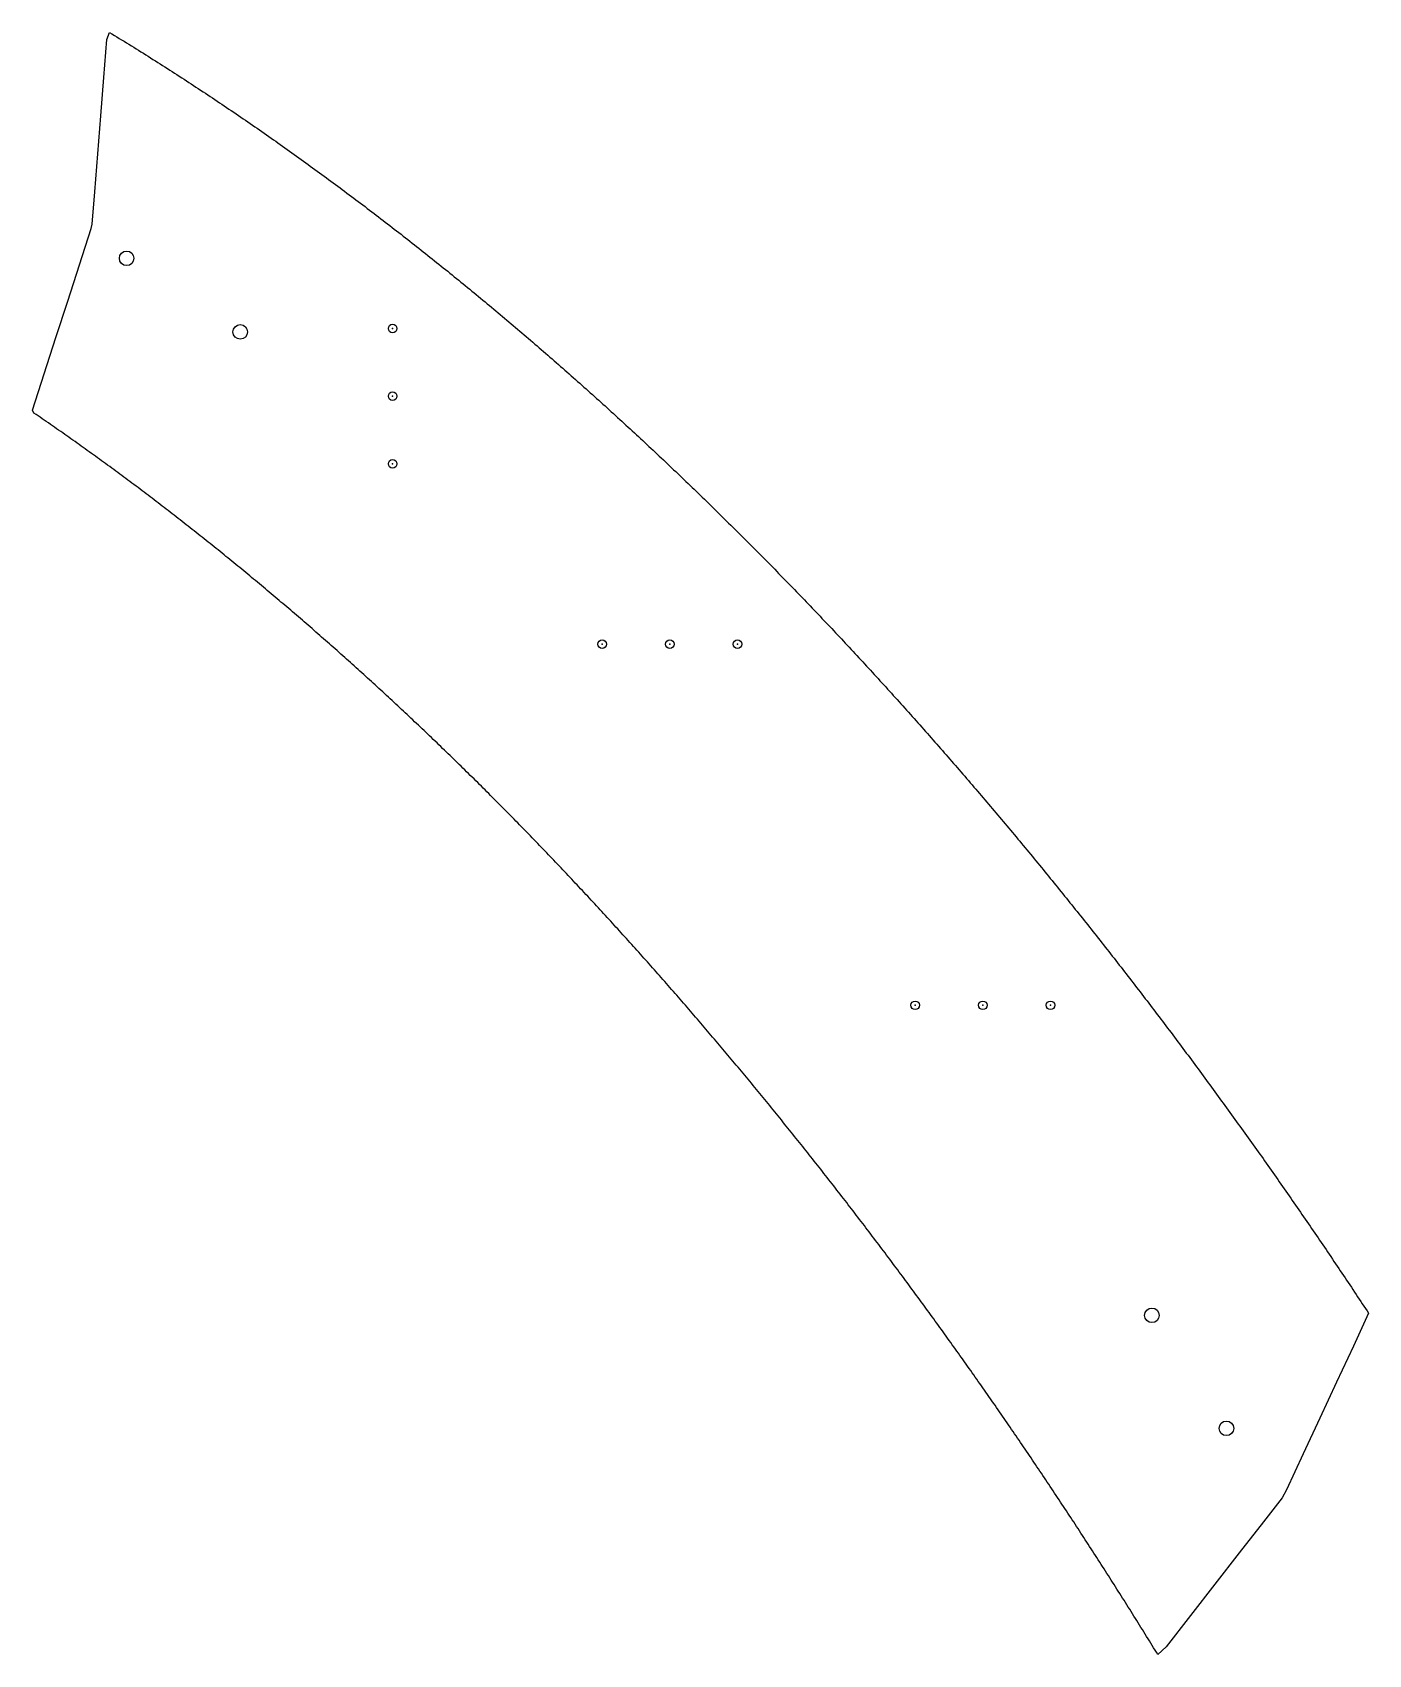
# Model space of a CAD drawing. Extents: x 15 to 497, y 19 to 601.
# Drawn here: x 314.9 to 374.1, y 218.6 to 290.5 of the extents above; entities that cross this region are included whole.
import ezdxf

# ---------------------------------------------------------------- set-up
doc = ezdxf.new("R2010")
doc.units = 0
doc.header["$PDMODE"] = 32
doc.header["$PDSIZE"] = 0.38
doc.layers.get('0').update_dxf_attribs({"linetype": 'CONTINUOUS'})
doc.layers.add('DRILLING', color=3, linetype='CONTINUOUS')
doc.layers.add('ENGRAVE', color=4, linetype='CONTINUOUS')

# ---------------------------------------------------------------- blocks, each defined once
blk = doc.blocks.new('*U735')
at = {"layer": 'ENGRAVE'}
blk.add_point((0, 0), dxfattribs=at)
blk = doc.blocks.new('*U736')
at = {"layer": 'ENGRAVE', "color": 0, "linetype": 'BYBLOCK'}
for p in [(0, 0), (3, 0), (6, 0)]:
    blk.add_blockref('*U735', p, dxfattribs=at)
blk = doc.blocks.new('*U737')
at = {"layer": 'ENGRAVE'}
blk.add_point((0, 0), dxfattribs=at)
blk = doc.blocks.new('*U738')
at = {"layer": 'ENGRAVE', "color": 0, "linetype": 'BYBLOCK'}
for p in [(0, 0), (3, 0), (6, 0)]:
    blk.add_blockref('*U737', p, dxfattribs=at)
blk = doc.blocks.new('*U739')
at = {"layer": 'ENGRAVE'}
blk.add_point((0, 0), dxfattribs=at)
blk = doc.blocks.new('*U740')
at = {"layer": 'ENGRAVE', "color": 0, "linetype": 'BYBLOCK'}
for p in [(0, 0), (3, 0), (6, 0)]:
    blk.add_blockref('*U739', p, dxfattribs=at)

msp = doc.modelspace()

# ---------------------------------------------------------------- linework, layer by layer
msp.add_polyline3d([(317.525, 281.836, 0), (317.567, 282.03, 0), (317.681, 283.456, 0), (317.816, 285.145, 0), (317.951, 286.833, 0), (318.086, 288.521, 0), (318.221, 290.21, 0), (318.334, 290.522, 0), (318.442, 290.457, 0), (318.549, 290.391, 0), (318.657, 290.326, 0), (318.764, 290.26, 0), (318.871, 290.195, 0), (318.979, 290.129, 0), (319.086, 290.063, 0), (319.193, 289.997, 0), (319.3, 289.93, 0), (319.407, 289.864, 0), (319.513, 289.798, 0), (319.62, 289.731, 0), (319.727, 289.665, 0), (319.834, 289.598, 0), (319.94, 289.531, 0), (320.047, 289.464, 0), (320.153, 289.397, 0), (320.259, 289.33, 0), (320.366, 289.263, 0), (320.472, 289.195, 0), (320.578, 289.128, 0), (320.684, 289.06, 0), (320.79, 288.993, 0), (320.896, 288.925, 0), (321.002, 288.857, 0), (321.108, 288.789, 0), (321.214, 288.721, 0), (321.319, 288.653, 0), (321.425, 288.584, 0), (321.531, 288.516, 0), (321.636, 288.447, 0), (321.741, 288.379, 0), (321.847, 288.31, 0), (321.952, 288.241, 0), (322.057, 288.172, 0), (322.162, 288.103, 0), (322.267, 288.034, 0), (322.372, 287.965, 0), (322.477, 287.896, 0), (322.582, 287.826, 0), (322.687, 287.757, 0), (322.792, 287.687, 0), (322.897, 287.617, 0), (323.001, 287.547, 0), (323.106, 287.477, 0), (323.21, 287.407, 0), (323.315, 287.337, 0), (323.419, 287.267, 0), (323.523, 287.197, 0), (323.627, 287.126, 0), (323.731, 287.056, 0), (323.836, 286.985, 0), (323.94, 286.914, 0), (324.043, 286.843, 0), (324.147, 286.772, 0), (324.251, 286.701, 0), (324.355, 286.63, 0), (324.458, 286.559, 0), (324.562, 286.488, 0), (324.666, 286.416, 0), (324.769, 286.345, 0), (324.872, 286.273, 0), (324.976, 286.201, 0), (325.079, 286.13, 0), (325.182, 286.058, 0), (325.285, 285.986, 0), (325.388, 285.914, 0), (325.491, 285.842, 0), (325.594, 285.769, 0), (325.697, 285.697, 0), (325.8, 285.624, 0), (325.903, 285.552, 0), (326.005, 285.479, 0), (326.108, 285.406, 0), (326.21, 285.334, 0), (326.313, 285.261, 0), (326.415, 285.188, 0), (326.517, 285.114, 0), (326.62, 285.041, 0), (326.722, 284.968, 0), (326.824, 284.895, 0), (326.926, 284.821, 0), (327.028, 284.747, 0), (327.13, 284.674, 0), (327.232, 284.6, 0), (327.333, 284.526, 0), (327.435, 284.452, 0), (327.537, 284.378, 0), (327.638, 284.304, 0), (327.74, 284.23, 0), (327.841, 284.156, 0), (327.943, 284.081, 0), (328.044, 284.007, 0), (328.145, 283.932, 0), (328.247, 283.857, 0), (328.348, 283.783, 0), (328.449, 283.708, 0), (328.55, 283.633, 0), (328.651, 283.558, 0), (328.751, 283.483, 0), (328.852, 283.407, 0), (328.953, 283.332, 0), (329.054, 283.257, 0), (329.154, 283.181, 0), (329.255, 283.106, 0), (329.355, 283.03, 0), (329.456, 282.954, 0), (329.556, 282.879, 0), (329.656, 282.803, 0), (329.756, 282.727, 0), (329.856, 282.651, 0), (329.957, 282.575, 0), (330.057, 282.498, 0), (330.157, 282.422, 0), (330.256, 282.346, 0), (330.356, 282.269, 0), (330.456, 282.192, 0), (330.556, 282.116, 0), (330.655, 282.039, 0), (330.755, 281.962, 0), (330.854, 281.885, 0), (330.954, 281.808, 0), (331.053, 281.731, 0), (331.152, 281.654, 0), (331.252, 281.577, 0), (331.351, 281.5, 0), (331.45, 281.422, 0), (331.549, 281.345, 0), (331.648, 281.267, 0), (331.747, 281.189, 0), (331.846, 281.112, 0), (331.944, 281.034, 0), (332.043, 280.956, 0), (332.142, 280.878, 0), (332.24, 280.8, 0), (332.339, 280.722, 0), (332.437, 280.643, 0), (332.536, 280.565, 0), (332.634, 280.487, 0), (332.732, 280.408, 0), (332.83, 280.33, 0), (332.929, 280.251, 0), (333.027, 280.172, 0), (333.125, 280.094, 0), (333.223, 280.015, 0), (333.32, 279.936, 0), (333.418, 279.857, 0), (333.516, 279.778, 0), (333.614, 279.699, 0), (333.711, 279.619, 0), (333.809, 279.54, 0), (333.906, 279.461, 0), (334.004, 279.381, 0), (334.101, 279.302, 0), (334.198, 279.222, 0), (334.296, 279.142, 0), (334.393, 279.062, 0), (334.49, 278.983, 0), (334.587, 278.903, 0), (334.684, 278.823, 0), (334.781, 278.742, 0), (334.878, 278.662, 0), (334.975, 278.582, 0), (335.071, 278.502, 0), (335.168, 278.421, 0), (335.265, 278.341, 0), (335.361, 278.26, 0), (335.458, 278.18, 0), (335.554, 278.099, 0), (335.65, 278.018, 0), (335.747, 277.937, 0), (335.843, 277.856, 0), (335.939, 277.775, 0), (336.035, 277.694, 0), (336.131, 277.613, 0), (336.227, 277.532, 0), (336.323, 277.451, 0), (336.419, 277.369, 0), (336.515, 277.288, 0), (336.611, 277.206, 0), (336.706, 277.125, 0), (336.802, 277.043, 0), (336.897, 276.961, 0), (336.993, 276.879, 0), (337.088, 276.797, 0), (337.184, 276.715, 0), (337.279, 276.633, 0), (337.374, 276.551, 0), (337.469, 276.469, 0), (337.564, 276.387, 0), (337.659, 276.304, 0), (337.754, 276.222, 0), (337.849, 276.139, 0), (337.944, 276.057, 0), (338.039, 275.974, 0), (338.133, 275.892, 0), (338.228, 275.809, 0), (338.323, 275.726, 0), (338.417, 275.643, 0), (338.512, 275.56, 0), (338.606, 275.477, 0), (338.7, 275.394, 0), (338.795, 275.31, 0), (338.889, 275.227, 0), (338.983, 275.144, 0), (339.077, 275.06, 0), (339.171, 274.977, 0), (339.265, 274.893, 0), (339.359, 274.81, 0), (339.453, 274.726, 0), (339.546, 274.642, 0), (339.64, 274.558, 0), (339.734, 274.474, 0), (339.827, 274.39, 0), (339.921, 274.306, 0), (340.014, 274.222, 0), (340.107, 274.138, 0), (340.201, 274.054, 0), (340.294, 273.969, 0), (340.387, 273.885, 0), (340.48, 273.8, 0), (340.573, 273.716, 0), (340.666, 273.631, 0), (340.759, 273.546, 0), (340.852, 273.462, 0), (340.945, 273.377, 0), (341.038, 273.292, 0), (341.13, 273.207, 0), (341.223, 273.122, 0), (341.315, 273.037, 0), (341.408, 272.951, 0), (341.5, 272.866, 0), (341.593, 272.781, 0), (341.685, 272.695, 0), (341.777, 272.61, 0), (341.869, 272.524, 0), (341.962, 272.439, 0), (342.054, 272.353, 0), (342.146, 272.267, 0), (342.237, 272.181, 0), (342.329, 272.095, 0), (342.421, 272.01, 0), (342.513, 271.924, 0), (342.604, 271.837, 0), (342.696, 271.751, 0), (342.788, 271.665, 0), (342.879, 271.579, 0), (342.97, 271.492, 0), (343.062, 271.406, 0), (343.153, 271.319, 0), (343.244, 271.233, 0), (343.335, 271.146, 0), (343.426, 271.06, 0), (343.518, 270.973, 0), (343.608, 270.886, 0), (343.699, 270.799, 0), (343.79, 270.712, 0), (343.881, 270.625, 0), (343.972, 270.538, 0), (344.062, 270.451, 0), (344.153, 270.364, 0), (344.243, 270.276, 0), (344.334, 270.189, 0), (344.424, 270.102, 0), (344.515, 270.014, 0), (344.605, 269.926, 0), (344.695, 269.839, 0), (344.785, 269.751, 0), (344.875, 269.663, 0), (344.965, 269.576, 0), (345.055, 269.488, 0), (345.145, 269.4, 0), (345.235, 269.312, 0), (345.325, 269.224, 0), (345.415, 269.136, 0), (345.504, 269.047, 0), (345.594, 268.959, 0), (345.683, 268.871, 0), (345.773, 268.782, 0), (345.862, 268.694, 0), (345.952, 268.605, 0), (346.041, 268.517, 0), (346.13, 268.428, 0), (346.219, 268.34, 0), (346.308, 268.251, 0), (346.397, 268.162, 0), (346.486, 268.073, 0), (346.575, 267.984, 0), (346.664, 267.895, 0), (346.753, 267.806, 0), (346.842, 267.717, 0), (346.93, 267.628, 0), (347.019, 267.538, 0), (347.107, 267.449, 0), (347.196, 267.36, 0), (347.284, 267.27, 0), (347.373, 267.181, 0), (347.461, 267.091, 0), (347.549, 267.002, 0), (347.637, 266.912, 0), (347.725, 266.822, 0), (347.813, 266.732, 0), (347.901, 266.642, 0), (347.989, 266.553, 0), (348.077, 266.463, 0), (348.165, 266.372, 0), (348.253, 266.282, 0), (348.34, 266.192, 0), (348.428, 266.102, 0), (348.516, 266.012, 0), (348.603, 265.921, 0), (348.691, 265.831, 0), (348.778, 265.74, 0), (348.865, 265.65, 0), (348.952, 265.559, 0), (349.04, 265.469, 0), (349.127, 265.378, 0), (349.214, 265.287, 0), (349.301, 265.196, 0), (349.388, 265.106, 0), (349.475, 265.015, 0), (349.562, 264.924, 0), (349.648, 264.833, 0), (349.735, 264.741, 0), (349.822, 264.65, 0), (349.908, 264.559, 0), (349.995, 264.468, 0), (350.081, 264.376, 0), (350.168, 264.285, 0), (350.254, 264.194, 0), (350.34, 264.102, 0), (350.427, 264.01, 0), (350.513, 263.919, 0), (350.599, 263.827, 0), (350.685, 263.735, 0), (350.771, 263.644, 0), (350.857, 263.552, 0), (350.943, 263.46, 0), (351.028, 263.368, 0), (351.114, 263.276, 0), (351.2, 263.184, 0), (351.285, 263.092, 0), (351.371, 262.999, 0), (351.457, 262.907, 0), (351.542, 262.815, 0), (351.627, 262.723, 0), (351.713, 262.63, 0), (351.798, 262.538, 0), (351.883, 262.445, 0), (351.968, 262.353, 0), (352.053, 262.26, 0), (352.138, 262.167, 0), (352.223, 262.075, 0), (352.308, 261.982, 0), (352.393, 261.889, 0), (352.478, 261.796, 0), (352.563, 261.703, 0), (352.647, 261.61, 0), (352.732, 261.517, 0), (352.817, 261.424, 0), (352.901, 261.331, 0), (352.986, 261.238, 0), (353.07, 261.144, 0), (353.154, 261.051, 0), (353.238, 260.958, 0), (353.323, 260.864, 0), (353.407, 260.771, 0), (353.491, 260.677, 0), (353.575, 260.584, 0), (353.659, 260.49, 0), (353.743, 260.396, 0), (353.827, 260.303, 0), (353.91, 260.209, 0), (353.994, 260.115, 0), (354.078, 260.021, 0), (354.161, 259.927, 0), (354.245, 259.833, 0), (354.328, 259.739, 0), (354.412, 259.645, 0), (354.495, 259.551, 0), (354.579, 259.457, 0), (354.662, 259.362, 0), (354.745, 259.268, 0), (354.828, 259.174, 0), (354.911, 259.079, 0), (354.994, 258.985, 0), (355.077, 258.89, 0), (355.16, 258.796, 0), (355.243, 258.701, 0), (355.326, 258.606, 0), (355.409, 258.512, 0), (355.491, 258.417, 0), (355.574, 258.322, 0), (355.656, 258.227, 0), (355.739, 258.132, 0), (355.821, 258.037, 0), (355.904, 257.942, 0), (355.986, 257.847, 0), (356.068, 257.752, 0), (356.151, 257.657, 0), (356.233, 257.562, 0), (356.315, 257.467, 0), (356.397, 257.371, 0), (356.479, 257.276, 0), (356.561, 257.181, 0), (356.643, 257.085, 0), (356.724, 256.99, 0), (356.806, 256.894, 0), (356.888, 256.798, 0), (356.969, 256.703, 0), (357.051, 256.607, 0), (357.133, 256.511, 0), (357.214, 256.416, 0), (357.295, 256.32, 0), (357.377, 256.224, 0), (357.458, 256.128, 0), (357.539, 256.032, 0), (357.62, 255.936, 0), (357.702, 255.84, 0), (357.783, 255.744, 0), (357.864, 255.647, 0), (357.945, 255.551, 0), (358.026, 255.455, 0), (358.106, 255.359, 0), (358.187, 255.262, 0), (358.268, 255.166, 0), (358.348, 255.069, 0), (358.429, 254.973, 0), (358.51, 254.876, 0), (358.59, 254.78, 0), (358.671, 254.683, 0), (358.751, 254.586, 0), (358.831, 254.49, 0), (358.911, 254.393, 0), (358.992, 254.296, 0), (359.072, 254.199, 0), (359.152, 254.102, 0), (359.232, 254.005, 0), (359.312, 253.908, 0), (359.392, 253.811, 0), (359.472, 253.714, 0), (359.552, 253.617, 0), (359.631, 253.519, 0), (359.711, 253.422, 0), (359.791, 253.325, 0), (359.87, 253.228, 0), (359.95, 253.13, 0), (360.029, 253.033, 0), (360.109, 252.935, 0), (360.188, 252.838, 0), (360.267, 252.74, 0), (360.346, 252.642, 0), (360.426, 252.545, 0), (360.505, 252.447, 0), (360.584, 252.349, 0), (360.663, 252.251, 0), (360.742, 252.154, 0), (360.821, 252.056, 0), (360.9, 251.958, 0), (360.978, 251.86, 0), (361.057, 251.762, 0), (361.136, 251.664, 0), (361.214, 251.566, 0), (361.293, 251.467, 0), (361.371, 251.369, 0), (361.45, 251.271, 0), (361.528, 251.173, 0), (361.607, 251.074, 0), (361.685, 250.976, 0), (361.763, 250.877, 0), (361.841, 250.779, 0), (361.92, 250.68, 0), (361.998, 250.582, 0), (362.076, 250.483, 0), (362.154, 250.385, 0), (362.231, 250.286, 0), (362.309, 250.187, 0), (362.387, 250.088, 0), (362.465, 249.989, 0), (362.542, 249.891, 0), (362.62, 249.792, 0), (362.698, 249.693, 0), (362.775, 249.594, 0), (362.853, 249.495, 0), (362.93, 249.396, 0), (363.007, 249.296, 0), (363.085, 249.197, 0), (363.162, 249.098, 0), (363.239, 248.999, 0), (363.316, 248.899, 0), (363.393, 248.8, 0), (363.47, 248.701, 0), (363.547, 248.601, 0), (363.624, 248.502, 0), (363.701, 248.402, 0), (363.778, 248.303, 0), (363.854, 248.203, 0), (363.931, 248.103, 0), (364.008, 248.004, 0), (364.084, 247.904, 0), (364.161, 247.804, 0), (364.237, 247.704, 0), (364.314, 247.605, 0), (364.39, 247.505, 0), (364.466, 247.405, 0), (364.543, 247.305, 0), (364.619, 247.205, 0), (364.695, 247.105, 0), (364.771, 247.004, 0), (364.847, 246.904, 0), (364.923, 246.804, 0), (364.999, 246.704, 0), (365.075, 246.604, 0), (365.151, 246.503, 0), (365.226, 246.403, 0), (365.302, 246.303, 0), (365.378, 246.202, 0), (365.453, 246.102, 0), (365.529, 246.001, 0), (365.604, 245.901, 0), (365.68, 245.8, 0), (365.755, 245.699, 0), (365.83, 245.599, 0), (365.906, 245.498, 0), (365.981, 245.397, 0), (366.056, 245.296, 0), (366.131, 245.195, 0), (366.206, 245.095, 0), (366.281, 244.994, 0), (366.356, 244.893, 0), (366.431, 244.792, 0), (366.506, 244.691, 0), (366.581, 244.59, 0), (366.655, 244.488, 0), (366.73, 244.387, 0), (366.805, 244.286, 0), (366.879, 244.185, 0), (366.954, 244.084, 0), (367.028, 243.982, 0), (367.103, 243.881, 0), (367.177, 243.779, 0), (367.251, 243.678, 0), (367.325, 243.576, 0), (367.4, 243.475, 0), (367.474, 243.373, 0), (367.548, 243.272, 0), (367.622, 243.17, 0), (367.696, 243.068, 0), (367.77, 242.967, 0), (367.843, 242.865, 0), (367.917, 242.763, 0), (367.991, 242.661, 0), (368.065, 242.559, 0), (368.138, 242.457, 0), (368.212, 242.356, 0), (368.285, 242.254, 0), (368.359, 242.151, 0), (368.432, 242.049, 0), (368.506, 241.947, 0), (368.579, 241.845, 0), (368.652, 241.743, 0), (368.726, 241.641, 0), (368.799, 241.538, 0), (368.872, 241.436, 0), (368.945, 241.334, 0), (369.018, 241.231, 0), (369.091, 241.129, 0), (369.164, 241.027, 0), (369.236, 240.924, 0), (369.309, 240.821, 0), (369.382, 240.719, 0), (369.455, 240.616, 0), (369.527, 240.514, 0), (369.6, 240.411, 0), (369.672, 240.308, 0), (369.745, 240.205, 0), (369.817, 240.103, 0), (369.89, 240, 0), (369.962, 239.897, 0), (370.034, 239.794, 0), (370.106, 239.691, 0), (370.178, 239.588, 0), (370.25, 239.485, 0), (370.323, 239.382, 0), (370.394, 239.279, 0), (370.466, 239.176, 0), (370.538, 239.073, 0), (370.61, 238.969, 0), (370.682, 238.866, 0), (370.754, 238.763, 0), (370.825, 238.659, 0), (370.897, 238.556, 0), (370.968, 238.453, 0), (371.04, 238.349, 0), (371.111, 238.246, 0), (371.183, 238.142, 0), (371.254, 238.039, 0), (371.325, 237.935, 0), (371.397, 237.832, 0), (371.468, 237.728, 0), (371.539, 237.624, 0), (371.61, 237.52, 0), (371.681, 237.417, 0), (371.752, 237.313, 0), (371.823, 237.209, 0), (371.894, 237.105, 0), (371.965, 237.001, 0), (372.035, 236.897, 0), (372.106, 236.793, 0), (372.177, 236.689, 0), (372.247, 236.585, 0), (372.318, 236.481, 0), (372.388, 236.377, 0), (372.459, 236.273, 0), (372.529, 236.169, 0), (372.599, 236.064, 0), (372.67, 235.96, 0), (372.74, 235.856, 0), (372.81, 235.751, 0), (372.88, 235.647, 0), (372.95, 235.543, 0), (373.02, 235.438, 0), (373.09, 235.334, 0), (373.16, 235.229, 0), (373.23, 235.125, 0), (373.3, 235.02, 0), (373.37, 234.915, 0), (373.439, 234.811, 0), (373.509, 234.706, 0), (373.579, 234.601, 0), (373.648, 234.497, 0), (373.718, 234.392, 0), (373.787, 234.287, 0), (373.856, 234.182, 0), (373.926, 234.077, 0), (373.995, 233.972, 0), (374.064, 233.867, 0), (374.133, 233.762, 0), (373.462, 232.303, 0), (372.719, 230.713, 0), (371.975, 229.123, 0), (371.232, 227.532, 0), (370.489, 225.942, 0), (370.307, 225.589, 0), (369.48, 224.526, 0), (368.401, 223.142, 0), (367.321, 221.758, 0), (366.242, 220.374, 0), (365.162, 218.989, 0), (364.793, 218.641, 0), (364.731, 218.741, 0), (364.669, 218.842, 0), (364.607, 218.942, 0), (364.545, 219.043, 0), (364.483, 219.143, 0), (364.421, 219.244, 0), (364.359, 219.344, 0), (364.296, 219.445, 0), (364.234, 219.545, 0), (364.172, 219.645, 0), (364.11, 219.745, 0), (364.047, 219.846, 0), (363.985, 219.946, 0), (363.922, 220.046, 0), (363.86, 220.146, 0), (363.797, 220.246, 0), (363.735, 220.346, 0), (363.672, 220.446, 0), (363.609, 220.546, 0), (363.547, 220.646, 0), (363.484, 220.746, 0), (363.421, 220.846, 0), (363.358, 220.946, 0), (363.295, 221.045, 0), (363.232, 221.145, 0), (363.169, 221.245, 0), (363.106, 221.345, 0), (363.043, 221.444, 0), (362.98, 221.544, 0), (362.917, 221.644, 0), (362.853, 221.743, 0), (362.79, 221.843, 0), (362.727, 221.942, 0), (362.663, 222.041, 0), (362.6, 222.141, 0), (362.537, 222.24, 0), (362.473, 222.34, 0), (362.409, 222.439, 0), (362.346, 222.538, 0), (362.282, 222.637, 0), (362.218, 222.737, 0), (362.155, 222.836, 0), (362.091, 222.935, 0), (362.027, 223.034, 0), (361.963, 223.133, 0), (361.899, 223.232, 0), (361.835, 223.331, 0), (361.771, 223.43, 0), (361.707, 223.529, 0), (361.643, 223.628, 0), (361.579, 223.727, 0), (361.515, 223.825, 0), (361.45, 223.924, 0), (361.386, 224.023, 0), (361.322, 224.122, 0), (361.257, 224.22, 0), (361.193, 224.319, 0), (361.129, 224.417, 0), (361.064, 224.516, 0), (360.999, 224.614, 0), (360.935, 224.713, 0), (360.87, 224.811, 0), (360.805, 224.91, 0), (360.741, 225.008, 0), (360.676, 225.106, 0), (360.611, 225.205, 0), (360.546, 225.303, 0), (360.481, 225.401, 0), (360.416, 225.499, 0), (360.351, 225.597, 0), (360.286, 225.696, 0), (360.221, 225.794, 0), (360.156, 225.892, 0), (360.091, 225.99, 0), (360.025, 226.088, 0), (359.96, 226.185, 0), (359.895, 226.283, 0), (359.829, 226.381, 0), (359.764, 226.479, 0), (359.698, 226.577, 0), (359.633, 226.674, 0), (359.567, 226.772, 0), (359.502, 226.87, 0), (359.436, 226.967, 0), (359.37, 227.065, 0), (359.304, 227.162, 0), (359.239, 227.26, 0), (359.173, 227.357, 0), (359.107, 227.455, 0), (359.041, 227.552, 0), (358.975, 227.65, 0), (358.909, 227.747, 0), (358.843, 227.844, 0), (358.777, 227.941, 0), (358.71, 228.039, 0), (358.644, 228.136, 0), (358.578, 228.233, 0), (358.512, 228.33, 0), (358.445, 228.427, 0), (358.379, 228.524, 0), (358.312, 228.621, 0), (358.246, 228.718, 0), (358.179, 228.815, 0), (358.113, 228.912, 0), (358.046, 229.008, 0), (357.979, 229.105, 0), (357.912, 229.202, 0), (357.846, 229.299, 0), (357.779, 229.395, 0), (357.712, 229.492, 0), (357.645, 229.588, 0), (357.578, 229.685, 0), (357.511, 229.781, 0), (357.444, 229.878, 0), (357.377, 229.974, 0), (357.31, 230.071, 0), (357.242, 230.167, 0), (357.175, 230.263, 0), (357.108, 230.36, 0), (357.041, 230.456, 0), (356.973, 230.552, 0), (356.906, 230.648, 0), (356.838, 230.744, 0), (356.771, 230.84, 0), (356.703, 230.936, 0), (356.635, 231.032, 0), (356.568, 231.128, 0), (356.5, 231.224, 0), (356.432, 231.32, 0), (356.364, 231.416, 0), (356.297, 231.512, 0), (356.229, 231.607, 0), (356.161, 231.703, 0), (356.093, 231.799, 0), (356.025, 231.894, 0), (355.957, 231.99, 0), (355.888, 232.085, 0), (355.82, 232.181, 0), (355.752, 232.276, 0), (355.684, 232.372, 0), (355.615, 232.467, 0), (355.547, 232.563, 0), (355.479, 232.658, 0), (355.41, 232.753, 0), (355.342, 232.848, 0), (355.273, 232.944, 0), (355.204, 233.039, 0), (355.136, 233.134, 0), (355.067, 233.229, 0), (354.998, 233.324, 0), (354.93, 233.419, 0), (354.861, 233.514, 0), (354.792, 233.609, 0), (354.723, 233.703, 0), (354.654, 233.798, 0), (354.585, 233.893, 0), (354.516, 233.988, 0), (354.447, 234.082, 0), (354.378, 234.177, 0), (354.308, 234.272, 0), (354.239, 234.366, 0), (354.17, 234.461, 0), (354.1, 234.555, 0), (354.031, 234.65, 0), (353.962, 234.744, 0), (353.892, 234.838, 0), (353.823, 234.933, 0), (353.753, 235.027, 0), (353.683, 235.121, 0), (353.614, 235.215, 0), (353.544, 235.309, 0), (353.474, 235.404, 0), (353.404, 235.498, 0), (353.334, 235.592, 0), (353.265, 235.686, 0), (353.195, 235.779, 0), (353.125, 235.873, 0), (353.054, 235.967, 0), (352.984, 236.061, 0), (352.914, 236.155, 0), (352.844, 236.248, 0), (352.774, 236.342, 0), (352.704, 236.436, 0), (352.633, 236.529, 0), (352.563, 236.623, 0), (352.492, 236.716, 0), (352.422, 236.81, 0), (352.351, 236.903, 0), (352.281, 236.996, 0), (352.21, 237.09, 0), (352.14, 237.183, 0), (352.069, 237.276, 0), (351.998, 237.369, 0), (351.927, 237.462, 0), (351.856, 237.555, 0), (351.786, 237.648, 0), (351.715, 237.741, 0), (351.644, 237.834, 0), (351.573, 237.927, 0), (351.502, 238.02, 0), (351.43, 238.113, 0), (351.359, 238.206, 0), (351.288, 238.298, 0), (351.217, 238.391, 0), (351.145, 238.484, 0), (351.074, 238.576, 0), (351.003, 238.669, 0), (350.931, 238.761, 0), (350.86, 238.854, 0), (350.788, 238.946, 0), (350.717, 239.039, 0), (350.645, 239.131, 0), (350.573, 239.223, 0), (350.501, 239.315, 0), (350.43, 239.407, 0), (350.358, 239.5, 0), (350.286, 239.592, 0), (350.214, 239.684, 0), (350.142, 239.776, 0), (350.07, 239.868, 0), (349.998, 239.959, 0), (349.926, 240.051, 0), (349.854, 240.143, 0), (349.782, 240.235, 0), (349.709, 240.327, 0), (349.637, 240.418, 0), (349.565, 240.51, 0), (349.492, 240.601, 0), (349.42, 240.693, 0), (349.347, 240.784, 0), (349.275, 240.876, 0), (349.202, 240.967, 0), (349.13, 241.058, 0), (349.057, 241.15, 0), (348.984, 241.241, 0), (348.912, 241.332, 0), (348.839, 241.423, 0), (348.766, 241.514, 0), (348.693, 241.605, 0), (348.62, 241.696, 0), (348.547, 241.787, 0), (348.474, 241.878, 0), (348.401, 241.969, 0), (348.328, 242.06, 0), (348.255, 242.151, 0), (348.181, 242.241, 0), (348.108, 242.332, 0), (348.035, 242.422, 0), (347.961, 242.513, 0), (347.888, 242.604, 0), (347.815, 242.694, 0), (347.741, 242.784, 0), (347.667, 242.875, 0), (347.594, 242.965, 0), (347.52, 243.055, 0), (347.447, 243.146, 0), (347.373, 243.236, 0), (347.299, 243.326, 0), (347.225, 243.416, 0), (347.151, 243.506, 0), (347.077, 243.596, 0), (347.003, 243.686, 0), (346.929, 243.776, 0), (346.855, 243.865, 0), (346.781, 243.955, 0), (346.707, 244.045, 0), (346.633, 244.134, 0), (346.559, 244.224, 0), (346.484, 244.314, 0), (346.41, 244.403, 0), (346.335, 244.493, 0), (346.261, 244.582, 0), (346.187, 244.671, 0), (346.112, 244.761, 0), (346.037, 244.85, 0), (345.963, 244.939, 0), (345.888, 245.028, 0), (345.813, 245.117, 0), (345.739, 245.206, 0), (345.664, 245.295, 0), (345.589, 245.384, 0), (345.514, 245.473, 0), (345.439, 245.562, 0), (345.364, 245.651, 0), (345.289, 245.74, 0), (345.214, 245.828, 0), (345.139, 245.917, 0), (345.064, 246.005, 0), (344.988, 246.094, 0), (344.913, 246.182, 0), (344.838, 246.271, 0), (344.762, 246.359, 0), (344.687, 246.448, 0), (344.611, 246.536, 0), (344.536, 246.624, 0), (344.46, 246.712, 0), (344.385, 246.8, 0), (344.309, 246.888, 0), (344.233, 246.976, 0), (344.158, 247.064, 0), (344.082, 247.152, 0), (344.006, 247.24, 0), (343.93, 247.328, 0), (343.854, 247.416, 0), (343.778, 247.503, 0), (343.702, 247.591, 0), (343.626, 247.679, 0), (343.55, 247.766, 0), (343.474, 247.854, 0), (343.398, 247.941, 0), (343.321, 248.028, 0), (343.245, 248.116, 0), (343.169, 248.203, 0), (343.092, 248.29, 0), (343.016, 248.377, 0), (342.939, 248.464, 0), (342.863, 248.551, 0), (342.786, 248.638, 0), (342.709, 248.725, 0), (342.633, 248.812, 0), (342.556, 248.899, 0), (342.479, 248.986, 0), (342.402, 249.073, 0), (342.326, 249.159, 0), (342.249, 249.246, 0), (342.172, 249.332, 0), (342.095, 249.419, 0), (342.018, 249.505, 0), (341.941, 249.592, 0), (341.863, 249.678, 0), (341.786, 249.764, 0), (341.709, 249.85, 0), (341.632, 249.937, 0), (341.554, 250.023, 0), (341.477, 250.109, 0), (341.4, 250.195, 0), (341.322, 250.281, 0), (341.245, 250.366, 0), (341.167, 250.452, 0), (341.089, 250.538, 0), (341.012, 250.624, 0), (340.934, 250.709, 0), (340.856, 250.795, 0), (340.778, 250.88, 0), (340.701, 250.966, 0), (340.623, 251.051, 0), (340.545, 251.137, 0), (340.467, 251.222, 0), (340.389, 251.307, 0), (340.311, 251.392, 0), (340.233, 251.477, 0), (340.154, 251.562, 0), (340.076, 251.647, 0), (339.998, 251.732, 0), (339.92, 251.817, 0), (339.841, 251.902, 0), (339.763, 251.987, 0), (339.684, 252.071, 0), (339.606, 252.156, 0), (339.527, 252.241, 0), (339.449, 252.325, 0), (339.37, 252.409, 0), (339.291, 252.494, 0), (339.213, 252.578, 0), (339.134, 252.662, 0), (339.055, 252.747, 0), (338.976, 252.831, 0), (338.897, 252.915, 0), (338.818, 252.999, 0), (338.739, 253.083, 0), (338.66, 253.167, 0), (338.581, 253.251, 0), (338.502, 253.334, 0), (338.423, 253.418, 0), (338.344, 253.502, 0), (338.264, 253.585, 0), (338.185, 253.669, 0), (338.106, 253.752, 0), (338.026, 253.836, 0), (337.947, 253.919, 0), (337.867, 254.002, 0), (337.788, 254.085, 0), (337.708, 254.169, 0), (337.629, 254.252, 0), (337.549, 254.335, 0), (337.469, 254.418, 0), (337.389, 254.5, 0), (337.31, 254.583, 0), (337.23, 254.666, 0), (337.15, 254.749, 0), (337.07, 254.831, 0), (336.99, 254.914, 0), (336.91, 254.996, 0), (336.83, 255.079, 0), (336.75, 255.161, 0), (336.669, 255.243, 0), (336.589, 255.326, 0), (336.509, 255.408, 0), (336.429, 255.49, 0), (336.348, 255.572, 0), (336.268, 255.654, 0), (336.187, 255.736, 0), (336.107, 255.818, 0), (336.026, 255.9, 0), (335.946, 255.981, 0), (335.865, 256.063, 0), (335.784, 256.144, 0), (335.704, 256.226, 0), (335.623, 256.307, 0), (335.542, 256.389, 0), (335.461, 256.47, 0), (335.38, 256.551, 0), (335.299, 256.633, 0), (335.218, 256.714, 0), (335.137, 256.795, 0), (335.056, 256.876, 0), (334.975, 256.957, 0), (334.894, 257.037, 0), (334.813, 257.118, 0), (334.731, 257.199, 0), (334.65, 257.279, 0), (334.569, 257.36, 0), (334.487, 257.441, 0), (334.406, 257.521, 0), (334.324, 257.601, 0), (334.243, 257.682, 0), (334.161, 257.762, 0), (334.079, 257.842, 0), (333.998, 257.922, 0), (333.916, 258.002, 0), (333.834, 258.082, 0), (333.752, 258.162, 0), (333.67, 258.242, 0), (333.589, 258.321, 0), (333.507, 258.401, 0), (333.425, 258.481, 0), (333.342, 258.56, 0), (333.26, 258.64, 0), (333.178, 258.719, 0), (333.096, 258.798, 0), (333.014, 258.878, 0), (332.931, 258.957, 0), (332.849, 259.036, 0), (332.767, 259.115, 0), (332.684, 259.194, 0), (332.602, 259.273, 0), (332.519, 259.352, 0), (332.437, 259.431, 0), (332.354, 259.509, 0), (332.271, 259.588, 0), (332.189, 259.666, 0), (332.106, 259.745, 0), (332.023, 259.823, 0), (331.94, 259.902, 0), (331.857, 259.98, 0), (331.774, 260.058, 0), (331.691, 260.136, 0), (331.608, 260.214, 0), (331.525, 260.292, 0), (331.442, 260.37, 0), (331.359, 260.448, 0), (331.276, 260.526, 0), (331.192, 260.604, 0), (331.109, 260.681, 0), (331.026, 260.759, 0), (330.942, 260.837, 0), (330.859, 260.914, 0), (330.775, 260.991, 0), (330.691, 261.069, 0), (330.608, 261.146, 0), (330.524, 261.223, 0), (330.44, 261.3, 0), (330.357, 261.377, 0), (330.273, 261.454, 0), (330.189, 261.531, 0), (330.105, 261.608, 0), (330.021, 261.685, 0), (329.937, 261.761, 0), (329.853, 261.838, 0), (329.769, 261.914, 0), (329.685, 261.991, 0), (329.6, 262.067, 0), (329.516, 262.143, 0), (329.432, 262.22, 0), (329.348, 262.296, 0), (329.263, 262.372, 0), (329.179, 262.448, 0), (329.094, 262.524, 0), (329.01, 262.6, 0), (328.925, 262.676, 0), (328.84, 262.751, 0), (328.756, 262.827, 0), (328.671, 262.903, 0), (328.586, 262.978, 0), (328.501, 263.054, 0), (328.416, 263.129, 0), (328.331, 263.204, 0), (328.246, 263.279, 0), (328.161, 263.355, 0), (328.076, 263.43, 0), (327.991, 263.505, 0), (327.906, 263.58, 0), (327.821, 263.655, 0), (327.735, 263.729, 0), (327.65, 263.804, 0), (327.565, 263.879, 0), (327.479, 263.953, 0), (327.394, 264.028, 0), (327.308, 264.102, 0), (327.223, 264.177, 0), (327.137, 264.251, 0), (327.051, 264.325, 0), (326.966, 264.399, 0), (326.88, 264.473, 0), (326.794, 264.547, 0), (326.708, 264.621, 0), (326.622, 264.695, 0), (326.536, 264.769, 0), (326.45, 264.843, 0), (326.364, 264.916, 0), (326.278, 264.99, 0), (326.192, 265.063, 0), (326.105, 265.137, 0), (326.019, 265.21, 0), (325.933, 265.283, 0), (325.846, 265.356, 0), (325.76, 265.43, 0), (325.674, 265.503, 0), (325.587, 265.576, 0), (325.5, 265.648, 0), (325.414, 265.721, 0), (325.327, 265.794, 0), (325.24, 265.867, 0), (325.154, 265.939, 0), (325.067, 266.012, 0), (324.98, 266.084, 0), (324.893, 266.157, 0), (324.806, 266.229, 0), (324.719, 266.301, 0), (324.632, 266.373, 0), (324.545, 266.445, 0), (324.457, 266.517, 0), (324.37, 266.589, 0), (324.283, 266.661, 0), (324.196, 266.733, 0), (324.108, 266.805, 0), (324.021, 266.876, 0), (323.933, 266.948, 0), (323.846, 267.019, 0), (323.758, 267.091, 0), (323.671, 267.162, 0), (323.583, 267.233, 0), (323.495, 267.304, 0), (323.408, 267.375, 0), (323.32, 267.446, 0), (323.232, 267.517, 0), (323.144, 267.588, 0), (323.056, 267.659, 0), (322.968, 267.729, 0), (322.88, 267.8, 0), (322.792, 267.87, 0), (322.704, 267.941, 0), (322.616, 268.011, 0), (322.528, 268.081, 0), (322.44, 268.152, 0), (322.351, 268.222, 0), (322.263, 268.292, 0), (322.175, 268.362, 0), (322.086, 268.431, 0), (321.998, 268.501, 0), (321.909, 268.571, 0), (321.821, 268.64, 0), (321.732, 268.71, 0), (321.644, 268.779, 0), (321.555, 268.848, 0), (321.467, 268.918, 0), (321.378, 268.987, 0), (321.289, 269.056, 0), (321.2, 269.125, 0), (321.112, 269.193, 0), (321.023, 269.262, 0), (320.934, 269.331, 0), (320.845, 269.399, 0), (320.756, 269.468, 0), (320.667, 269.536, 0), (320.578, 269.605, 0), (320.489, 269.673, 0), (320.4, 269.741, 0), (320.311, 269.809, 0), (320.221, 269.877, 0), (320.132, 269.945, 0), (320.043, 270.012, 0), (319.954, 270.08, 0), (319.864, 270.148, 0), (319.775, 270.215, 0), (319.686, 270.282, 0), (319.596, 270.35, 0), (319.507, 270.417, 0), (319.417, 270.484, 0), (319.328, 270.551, 0), (319.238, 270.618, 0), (319.149, 270.685, 0), (319.059, 270.751, 0), (318.969, 270.818, 0), (318.879, 270.885, 0), (318.79, 270.951, 0), (318.7, 271.017, 0), (318.61, 271.084, 0), (318.52, 271.15, 0), (318.43, 271.216, 0), (318.34, 271.282, 0), (318.25, 271.348, 0), (318.16, 271.414, 0), (318.07, 271.479, 0), (317.98, 271.545, 0), (317.89, 271.61, 0), (317.8, 271.676, 0), (317.709, 271.741, 0), (317.619, 271.806, 0), (317.529, 271.871, 0), (317.438, 271.936, 0), (317.348, 272.001, 0), (317.258, 272.066, 0), (317.167, 272.131, 0), (317.077, 272.195, 0), (316.986, 272.26, 0), (316.896, 272.324, 0), (316.805, 272.389, 0), (316.714, 272.453, 0), (316.624, 272.517, 0), (316.533, 272.581, 0), (316.442, 272.645, 0), (316.351, 272.709, 0), (316.26, 272.773, 0), (316.17, 272.836, 0), (316.079, 272.9, 0), (315.988, 272.963, 0), (315.897, 273.027, 0), (315.806, 273.09, 0), (315.714, 273.153, 0), (315.623, 273.216, 0), (315.532, 273.279, 0), (315.441, 273.342, 0), (315.35, 273.405, 0), (315.259, 273.467, 0), (315.167, 273.53, 0), (315.076, 273.592, 0), (314.984, 273.655, 0), (314.917, 273.779, 0), (315.439, 275.39, 0), (315.96, 277.002, 0), (316.482, 278.613, 0), (317.003, 280.225, 0), (317.525, 281.836, 0)])
at = {"layer": 'DRILLING'}
for centre in [(319.0914, 280.5131), (324.1273, 277.2513), (364.5291, 233.6726), (367.8348, 228.6654)]:
    msp.add_circle(centre, 0.3225, dxfattribs=at)

# ---------------------------------------------------------------- block references
at = {"layer": 'ENGRAVE', "xscale": -1, "rotation": 90}
msp.add_blockref('*U740', (330.8813, 277.4071), dxfattribs=at)
at = {"layer": 'ENGRAVE', "xscale": -1}
for name, p in [('*U738', (346.1623, 263.4104)), ('*U736', (360.0398, 247.4104))]:
    msp.add_blockref(name, p, dxfattribs=at)

doc.saveas('drawing.dxf')
